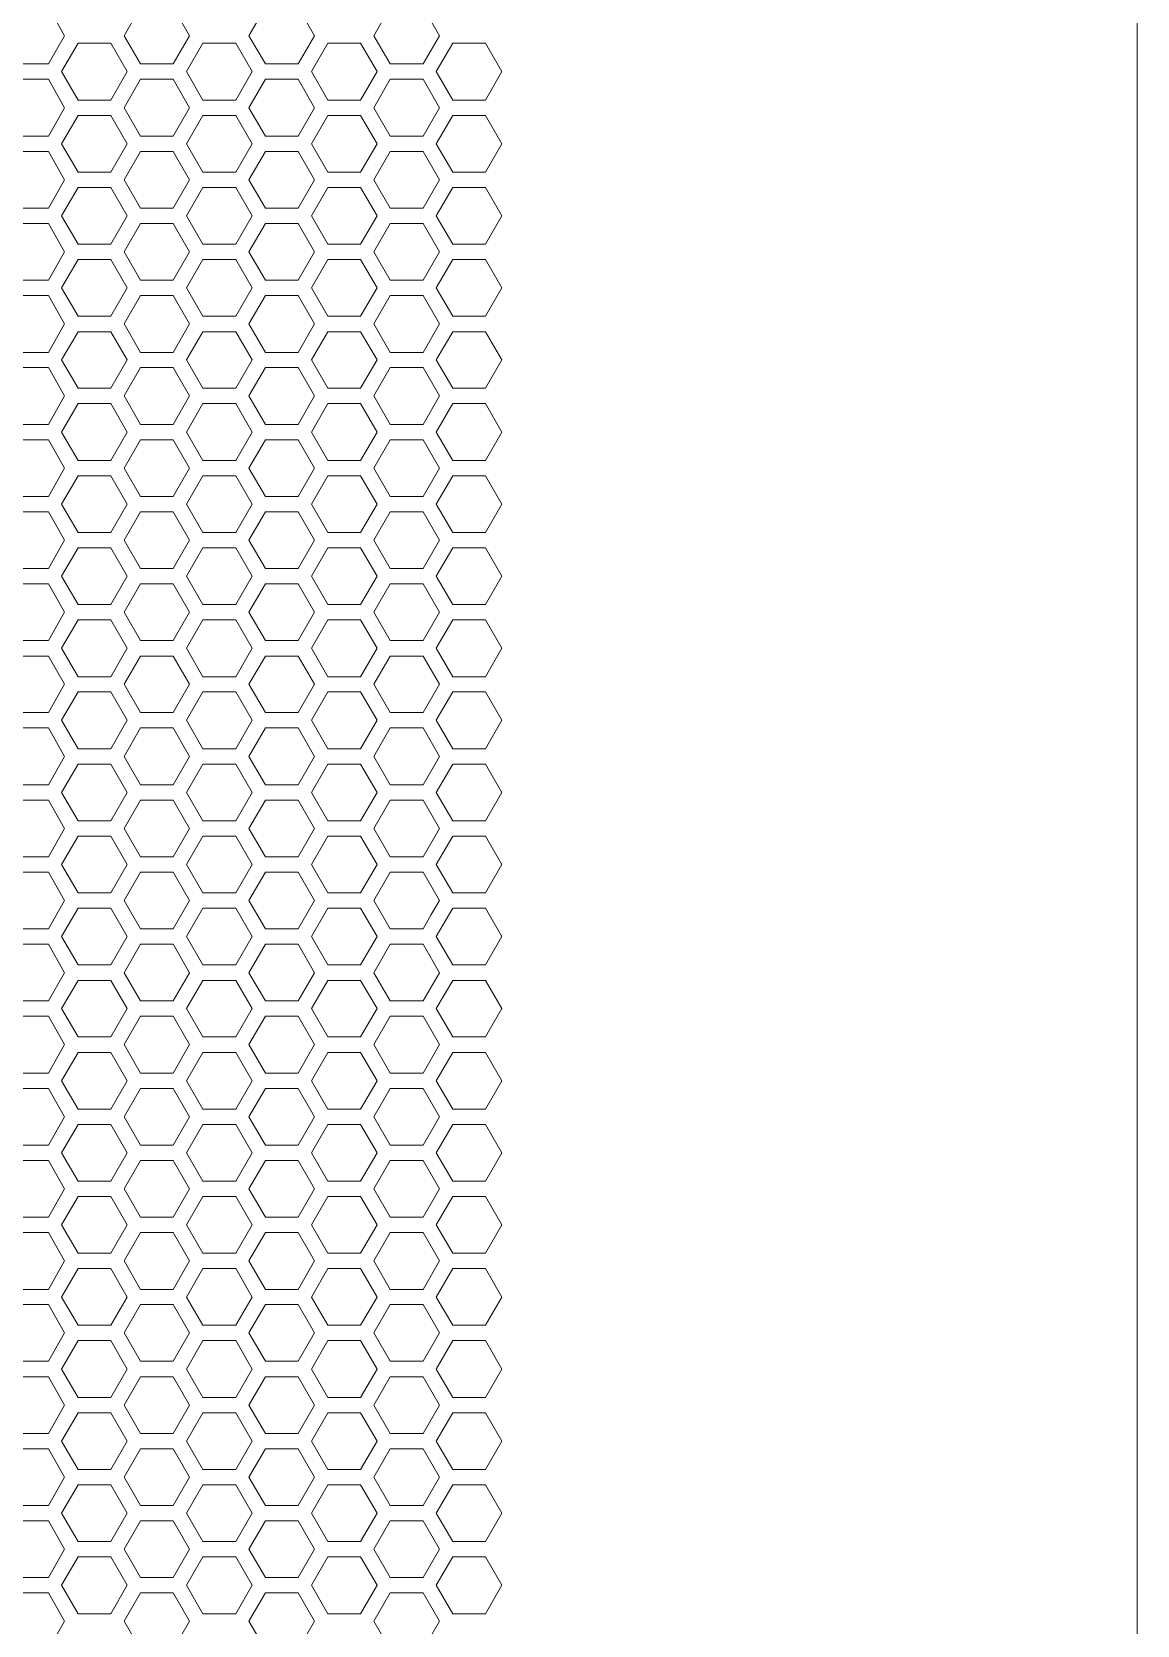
# Model space of a CAD drawing. Header units: millimetres. Extents: x 0 to 140, y -17 to 195.
# Drawn here: x 130.82 to 140, y 48.93 to 62.17 of the extents above; entities that cross this region are included whole.
import ezdxf

# ---------------------------------------------------------------- set-up
doc = ezdxf.new("R2010")
doc.units = ezdxf.units.MM
doc.layers.add('4203-42785_1_0', color=7, linetype='Continuous')
doc.layers.add('Visible (ANSI)', color=7, linetype='Continuous', lineweight=50)

# ---------------------------------------------------------------- blocks, each defined once
blk = doc.blocks.new('a')
at = {"layer": '4203-42785_1_0', "color": 0, "linetype": 'ByBlock', "lineweight": 9}
for p, q in [((1513.752, 392.776), (1513.646, 392.961)), ((1514.246, 392.961), (1514.139, 392.776)), ((1514.566, 392.776), (1514.459, 392.961)), ((1515.059, 392.961), (1514.952, 392.776)), ((1515.379, 392.776), (1515.272, 392.961)), ((1515.872, 392.961), (1515.765, 392.776)), ((1516.192, 392.776), (1516.086, 392.961)), ((1513.646, 392.592), (1513.752, 392.776)), ((1514.139, 392.776), (1514.246, 392.592)), ((1514.459, 392.592), (1514.566, 392.776)), ((1514.952, 392.776), (1515.059, 392.592)), ((1515.272, 392.592), (1515.379, 392.776)), ((1515.765, 392.776), (1515.872, 392.592)), ((1516.086, 392.592), (1516.192, 392.776)), ((1513.839, 392.727), (1513.732, 392.542)), ((1514.052, 392.727), (1513.839, 392.727)), ((1514.159, 392.542), (1514.052, 392.727)), ((1514.652, 392.727), (1514.546, 392.542)), ((1514.866, 392.727), (1514.652, 392.727)), ((1514.972, 392.542), (1514.866, 392.727)), ((1515.465, 392.727), (1515.359, 392.542)), ((1515.679, 392.727), (1515.465, 392.727)), ((1515.786, 392.542), (1515.679, 392.727)), ((1516.279, 392.727), (1516.172, 392.542)), ((1516.492, 392.727), (1516.279, 392.727)), ((1516.599, 392.542), (1516.492, 392.727)), ((1513.432, 392.592), (1513.646, 392.592)), ((1514.246, 392.592), (1514.459, 392.592)), ((1515.059, 392.592), (1515.272, 392.592)), ((1515.872, 392.592), (1516.086, 392.592)), ((1513.646, 392.492), (1513.432, 392.492)), ((1513.752, 392.307), (1513.646, 392.492)), ((1513.732, 392.542), (1513.839, 392.357)), ((1514.052, 392.357), (1514.159, 392.542)), ((1514.246, 392.492), (1514.139, 392.307)), ((1514.459, 392.492), (1514.246, 392.492)), ((1514.566, 392.307), (1514.459, 392.492)), ((1514.546, 392.542), (1514.652, 392.357)), ((1514.866, 392.357), (1514.972, 392.542)), ((1515.059, 392.492), (1514.952, 392.307)), ((1515.272, 392.492), (1515.059, 392.492)), ((1515.379, 392.307), (1515.272, 392.492)), ((1515.359, 392.542), (1515.465, 392.357)), ((1515.679, 392.357), (1515.786, 392.542)), ((1515.872, 392.492), (1515.765, 392.307)), ((1516.086, 392.492), (1515.872, 392.492)), ((1516.192, 392.307), (1516.086, 392.492)), ((1516.172, 392.542), (1516.279, 392.357)), ((1516.492, 392.357), (1516.599, 392.542)), ((1513.839, 392.357), (1514.052, 392.357)), ((1514.652, 392.357), (1514.866, 392.357)), ((1515.465, 392.357), (1515.679, 392.357)), ((1516.279, 392.357), (1516.492, 392.357)), ((1513.646, 392.122), (1513.752, 392.307)), ((1513.839, 392.257), (1513.732, 392.072)), ((1514.052, 392.257), (1513.839, 392.257)), ((1514.159, 392.072), (1514.052, 392.257)), ((1514.139, 392.307), (1514.246, 392.122)), ((1514.459, 392.122), (1514.566, 392.307)), ((1514.652, 392.257), (1514.546, 392.072)), ((1514.866, 392.257), (1514.652, 392.257)), ((1514.972, 392.072), (1514.866, 392.257)), ((1514.952, 392.307), (1515.059, 392.122)), ((1515.272, 392.122), (1515.379, 392.307)), ((1515.465, 392.257), (1515.359, 392.072)), ((1515.679, 392.257), (1515.465, 392.257)), ((1515.786, 392.072), (1515.679, 392.257)), ((1515.765, 392.307), (1515.872, 392.122)), ((1516.086, 392.122), (1516.192, 392.307)), ((1516.279, 392.257), (1516.172, 392.072)), ((1516.492, 392.257), (1516.279, 392.257)), ((1516.599, 392.072), (1516.492, 392.257)), ((1513.432, 392.122), (1513.646, 392.122)), ((1513.732, 392.072), (1513.839, 391.887)), ((1514.052, 391.887), (1514.159, 392.072)), ((1514.246, 392.122), (1514.459, 392.122)), ((1514.546, 392.072), (1514.652, 391.887)), ((1514.866, 391.887), (1514.972, 392.072)), ((1515.059, 392.122), (1515.272, 392.122)), ((1515.359, 392.072), (1515.465, 391.887)), ((1515.679, 391.887), (1515.786, 392.072)), ((1515.872, 392.122), (1516.086, 392.122)), ((1516.172, 392.072), (1516.279, 391.887)), ((1516.492, 391.887), (1516.599, 392.072)), ((1513.646, 392.022), (1513.432, 392.022)), ((1513.752, 391.837), (1513.646, 392.022)), ((1514.246, 392.022), (1514.139, 391.837)), ((1514.459, 392.022), (1514.246, 392.022)), ((1514.566, 391.837), (1514.459, 392.022)), ((1515.059, 392.022), (1514.952, 391.837)), ((1515.272, 392.022), (1515.059, 392.022)), ((1515.379, 391.837), (1515.272, 392.022)), ((1515.872, 392.022), (1515.765, 391.837)), ((1516.086, 392.022), (1515.872, 392.022)), ((1516.192, 391.837), (1516.086, 392.022)), ((1513.839, 391.887), (1514.052, 391.887)), ((1514.652, 391.887), (1514.866, 391.887)), ((1515.465, 391.887), (1515.679, 391.887)), ((1516.279, 391.887), (1516.492, 391.887)), ((1513.646, 391.653), (1513.752, 391.837)), ((1513.839, 391.787), (1513.732, 391.603)), ((1514.052, 391.787), (1513.839, 391.787)), ((1514.159, 391.603), (1514.052, 391.787)), ((1514.139, 391.837), (1514.246, 391.653)), ((1514.459, 391.653), (1514.566, 391.837)), ((1514.652, 391.787), (1514.546, 391.603)), ((1514.866, 391.787), (1514.652, 391.787)), ((1514.972, 391.603), (1514.866, 391.787)), ((1514.952, 391.837), (1515.059, 391.653)), ((1515.272, 391.653), (1515.379, 391.837)), ((1515.465, 391.787), (1515.359, 391.603)), ((1515.679, 391.787), (1515.465, 391.787)), ((1515.786, 391.603), (1515.679, 391.787)), ((1515.765, 391.837), (1515.872, 391.653)), ((1516.086, 391.653), (1516.192, 391.837)), ((1516.279, 391.787), (1516.172, 391.603)), ((1516.492, 391.787), (1516.279, 391.787)), ((1516.599, 391.603), (1516.492, 391.787)), ((1513.432, 391.653), (1513.646, 391.653)), ((1514.246, 391.653), (1514.459, 391.653)), ((1515.059, 391.653), (1515.272, 391.653)), ((1515.872, 391.653), (1516.086, 391.653)), ((1513.646, 391.553), (1513.432, 391.553)), ((1513.752, 391.368), (1513.646, 391.553)), ((1513.732, 391.603), (1513.839, 391.418)), ((1514.052, 391.418), (1514.159, 391.603)), ((1514.246, 391.553), (1514.139, 391.368)), ((1514.459, 391.553), (1514.246, 391.553)), ((1514.566, 391.368), (1514.459, 391.553)), ((1514.546, 391.603), (1514.652, 391.418)), ((1514.866, 391.418), (1514.972, 391.603)), ((1515.059, 391.553), (1514.952, 391.368)), ((1515.272, 391.553), (1515.059, 391.553)), ((1515.379, 391.368), (1515.272, 391.553)), ((1515.359, 391.603), (1515.465, 391.418)), ((1515.679, 391.418), (1515.786, 391.603)), ((1515.872, 391.553), (1515.765, 391.368)), ((1516.086, 391.553), (1515.872, 391.553)), ((1516.192, 391.368), (1516.086, 391.553)), ((1516.172, 391.603), (1516.279, 391.418)), ((1516.492, 391.418), (1516.599, 391.603)), ((1513.646, 391.183), (1513.752, 391.368)), ((1513.839, 391.418), (1514.052, 391.418)), ((1514.139, 391.368), (1514.246, 391.183)), ((1514.459, 391.183), (1514.566, 391.368)), ((1514.652, 391.418), (1514.866, 391.418)), ((1514.952, 391.368), (1515.059, 391.183)), ((1515.272, 391.183), (1515.379, 391.368)), ((1515.465, 391.418), (1515.679, 391.418)), ((1515.765, 391.368), (1515.872, 391.183)), ((1516.086, 391.183), (1516.192, 391.368)), ((1516.279, 391.418), (1516.492, 391.418)), ((1513.839, 391.318), (1513.732, 391.133)), ((1514.052, 391.318), (1513.839, 391.318)), ((1514.159, 391.133), (1514.052, 391.318)), ((1514.652, 391.318), (1514.546, 391.133)), ((1514.866, 391.318), (1514.652, 391.318)), ((1514.972, 391.133), (1514.866, 391.318)), ((1515.465, 391.318), (1515.359, 391.133)), ((1515.679, 391.318), (1515.465, 391.318)), ((1515.786, 391.133), (1515.679, 391.318)), ((1516.279, 391.318), (1516.172, 391.133)), ((1516.492, 391.318), (1516.279, 391.318)), ((1516.599, 391.133), (1516.492, 391.318)), ((1513.432, 391.183), (1513.646, 391.183)), ((1513.732, 391.133), (1513.839, 390.948)), ((1514.052, 390.948), (1514.159, 391.133)), ((1514.246, 391.183), (1514.459, 391.183)), ((1514.546, 391.133), (1514.652, 390.948)), ((1514.866, 390.948), (1514.972, 391.133)), ((1515.059, 391.183), (1515.272, 391.183)), ((1515.359, 391.133), (1515.465, 390.948)), ((1515.679, 390.948), (1515.786, 391.133)), ((1515.872, 391.183), (1516.086, 391.183)), ((1516.172, 391.133), (1516.279, 390.948)), ((1516.492, 390.948), (1516.599, 391.133)), ((1513.646, 391.083), (1513.432, 391.083)), ((1513.752, 390.898), (1513.646, 391.083)), ((1514.246, 391.083), (1514.139, 390.898)), ((1514.459, 391.083), (1514.246, 391.083)), ((1514.566, 390.898), (1514.459, 391.083)), ((1515.059, 391.083), (1514.952, 390.898)), ((1515.272, 391.083), (1515.059, 391.083)), ((1515.379, 390.898), (1515.272, 391.083)), ((1515.872, 391.083), (1515.765, 390.898)), ((1516.086, 391.083), (1515.872, 391.083)), ((1516.192, 390.898), (1516.086, 391.083)), ((1513.839, 390.948), (1514.052, 390.948)), ((1514.652, 390.948), (1514.866, 390.948)), ((1515.465, 390.948), (1515.679, 390.948)), ((1516.279, 390.948), (1516.492, 390.948)), ((1513.646, 390.713), (1513.752, 390.898)), ((1513.839, 390.848), (1513.732, 390.664)), ((1514.052, 390.848), (1513.839, 390.848)), ((1514.159, 390.664), (1514.052, 390.848)), ((1514.139, 390.898), (1514.246, 390.713)), ((1514.459, 390.713), (1514.566, 390.898)), ((1514.652, 390.848), (1514.546, 390.664)), ((1514.866, 390.848), (1514.652, 390.848)), ((1514.972, 390.664), (1514.866, 390.848)), ((1514.952, 390.898), (1515.059, 390.713)), ((1515.272, 390.713), (1515.379, 390.898)), ((1515.465, 390.848), (1515.359, 390.664)), ((1515.679, 390.848), (1515.465, 390.848)), ((1515.786, 390.664), (1515.679, 390.848)), ((1515.765, 390.898), (1515.872, 390.713)), ((1516.086, 390.713), (1516.192, 390.898)), ((1516.279, 390.848), (1516.172, 390.664)), ((1516.492, 390.848), (1516.279, 390.848)), ((1516.599, 390.664), (1516.492, 390.848)), ((1513.432, 390.713), (1513.646, 390.713)), ((1514.246, 390.713), (1514.459, 390.713)), ((1515.059, 390.713), (1515.272, 390.713)), ((1515.872, 390.713), (1516.086, 390.713)), ((1513.646, 390.614), (1513.432, 390.614)), ((1513.752, 390.429), (1513.646, 390.614)), ((1513.732, 390.664), (1513.839, 390.479)), ((1514.052, 390.479), (1514.159, 390.664)), ((1514.246, 390.614), (1514.139, 390.429)), ((1514.459, 390.614), (1514.246, 390.614)), ((1514.566, 390.429), (1514.459, 390.614)), ((1514.546, 390.664), (1514.652, 390.479)), ((1514.866, 390.479), (1514.972, 390.664)), ((1515.059, 390.614), (1514.952, 390.429)), ((1515.272, 390.614), (1515.059, 390.614)), ((1515.379, 390.429), (1515.272, 390.614)), ((1515.359, 390.664), (1515.465, 390.479)), ((1515.679, 390.479), (1515.786, 390.664)), ((1515.872, 390.614), (1515.765, 390.429)), ((1516.086, 390.614), (1515.872, 390.614)), ((1516.192, 390.429), (1516.086, 390.614)), ((1516.172, 390.664), (1516.279, 390.479)), ((1516.492, 390.479), (1516.599, 390.664)), ((1513.646, 390.244), (1513.752, 390.429)), ((1513.839, 390.479), (1514.052, 390.479)), ((1514.139, 390.429), (1514.246, 390.244)), ((1514.459, 390.244), (1514.566, 390.429)), ((1514.652, 390.479), (1514.866, 390.479)), ((1514.952, 390.429), (1515.059, 390.244)), ((1515.272, 390.244), (1515.379, 390.429)), ((1515.465, 390.479), (1515.679, 390.479)), ((1515.765, 390.429), (1515.872, 390.244)), ((1516.086, 390.244), (1516.192, 390.429)), ((1516.279, 390.479), (1516.492, 390.479)), ((1513.839, 390.379), (1513.732, 390.194)), ((1514.052, 390.379), (1513.839, 390.379)), ((1514.159, 390.194), (1514.052, 390.379)), ((1514.652, 390.379), (1514.546, 390.194)), ((1514.866, 390.379), (1514.652, 390.379)), ((1514.972, 390.194), (1514.866, 390.379)), ((1515.465, 390.379), (1515.359, 390.194)), ((1515.679, 390.379), (1515.465, 390.379)), ((1515.786, 390.194), (1515.679, 390.379)), ((1516.279, 390.379), (1516.172, 390.194)), ((1516.492, 390.379), (1516.279, 390.379)), ((1516.599, 390.194), (1516.492, 390.379)), ((1513.432, 390.244), (1513.646, 390.244)), ((1513.732, 390.194), (1513.839, 390.009)), ((1514.052, 390.009), (1514.159, 390.194)), ((1514.246, 390.244), (1514.459, 390.244)), ((1514.546, 390.194), (1514.652, 390.009)), ((1514.866, 390.009), (1514.972, 390.194)), ((1515.059, 390.244), (1515.272, 390.244)), ((1515.359, 390.194), (1515.465, 390.009)), ((1515.679, 390.009), (1515.786, 390.194)), ((1515.872, 390.244), (1516.086, 390.244)), ((1516.172, 390.194), (1516.279, 390.009)), ((1516.492, 390.009), (1516.599, 390.194)), ((1513.646, 390.144), (1513.432, 390.144)), ((1513.752, 389.959), (1513.646, 390.144)), ((1514.246, 390.144), (1514.139, 389.959)), ((1514.459, 390.144), (1514.246, 390.144)), ((1514.566, 389.959), (1514.459, 390.144)), ((1515.059, 390.144), (1514.952, 389.959)), ((1515.272, 390.144), (1515.059, 390.144)), ((1515.379, 389.959), (1515.272, 390.144)), ((1515.872, 390.144), (1515.765, 389.959)), ((1516.086, 390.144), (1515.872, 390.144)), ((1516.192, 389.959), (1516.086, 390.144)), ((1513.839, 390.009), (1514.052, 390.009)), ((1514.652, 390.009), (1514.866, 390.009)), ((1515.465, 390.009), (1515.679, 390.009)), ((1516.279, 390.009), (1516.492, 390.009)), ((1513.646, 389.774), (1513.752, 389.959)), ((1513.839, 389.909), (1513.732, 389.724)), ((1514.052, 389.909), (1513.839, 389.909)), ((1514.159, 389.724), (1514.052, 389.909)), ((1514.139, 389.959), (1514.246, 389.774)), ((1514.459, 389.774), (1514.566, 389.959)), ((1514.652, 389.909), (1514.546, 389.724)), ((1514.866, 389.909), (1514.652, 389.909)), ((1514.972, 389.724), (1514.866, 389.909)), ((1514.952, 389.959), (1515.059, 389.774)), ((1515.272, 389.774), (1515.379, 389.959)), ((1515.465, 389.909), (1515.359, 389.724)), ((1515.679, 389.909), (1515.465, 389.909)), ((1515.786, 389.724), (1515.679, 389.909)), ((1515.765, 389.959), (1515.872, 389.774)), ((1516.086, 389.774), (1516.192, 389.959)), ((1516.279, 389.909), (1516.172, 389.724)), ((1516.492, 389.909), (1516.279, 389.909)), ((1516.599, 389.724), (1516.492, 389.909)), ((1513.432, 389.774), (1513.646, 389.774)), ((1514.246, 389.774), (1514.459, 389.774)), ((1515.059, 389.774), (1515.272, 389.774)), ((1515.872, 389.774), (1516.086, 389.774)), ((1513.646, 389.675), (1513.432, 389.675)), ((1513.752, 389.49), (1513.646, 389.675)), ((1513.732, 389.724), (1513.839, 389.54)), ((1514.052, 389.54), (1514.159, 389.724)), ((1514.246, 389.675), (1514.139, 389.49)), ((1514.459, 389.675), (1514.246, 389.675)), ((1514.566, 389.49), (1514.459, 389.675)), ((1514.546, 389.724), (1514.652, 389.54)), ((1514.866, 389.54), (1514.972, 389.724)), ((1515.059, 389.675), (1514.952, 389.49)), ((1515.272, 389.675), (1515.059, 389.675)), ((1515.379, 389.49), (1515.272, 389.675)), ((1515.359, 389.724), (1515.465, 389.54)), ((1515.679, 389.54), (1515.786, 389.724)), ((1515.872, 389.675), (1515.765, 389.49)), ((1516.086, 389.675), (1515.872, 389.675)), ((1516.192, 389.49), (1516.086, 389.675)), ((1516.172, 389.724), (1516.279, 389.54)), ((1516.492, 389.54), (1516.599, 389.724)), ((1513.646, 389.305), (1513.752, 389.49)), ((1513.839, 389.54), (1514.052, 389.54)), ((1514.139, 389.49), (1514.246, 389.305)), ((1514.459, 389.305), (1514.566, 389.49)), ((1514.652, 389.54), (1514.866, 389.54)), ((1514.952, 389.49), (1515.059, 389.305)), ((1515.272, 389.305), (1515.379, 389.49)), ((1515.465, 389.54), (1515.679, 389.54)), ((1515.765, 389.49), (1515.872, 389.305)), ((1516.086, 389.305), (1516.192, 389.49)), ((1516.279, 389.54), (1516.492, 389.54)), ((1513.839, 389.44), (1513.732, 389.255)), ((1514.052, 389.44), (1513.839, 389.44)), ((1514.159, 389.255), (1514.052, 389.44)), ((1514.652, 389.44), (1514.546, 389.255)), ((1514.866, 389.44), (1514.652, 389.44)), ((1514.972, 389.255), (1514.866, 389.44)), ((1515.465, 389.44), (1515.359, 389.255)), ((1515.679, 389.44), (1515.465, 389.44)), ((1515.786, 389.255), (1515.679, 389.44)), ((1516.279, 389.44), (1516.172, 389.255)), ((1516.492, 389.44), (1516.279, 389.44)), ((1516.599, 389.255), (1516.492, 389.44)), ((1513.432, 389.305), (1513.646, 389.305)), ((1513.732, 389.255), (1513.839, 389.07)), ((1514.052, 389.07), (1514.159, 389.255)), ((1514.246, 389.305), (1514.459, 389.305)), ((1514.546, 389.255), (1514.652, 389.07)), ((1514.866, 389.07), (1514.972, 389.255)), ((1515.059, 389.305), (1515.272, 389.305)), ((1515.359, 389.255), (1515.465, 389.07)), ((1515.679, 389.07), (1515.786, 389.255)), ((1515.872, 389.305), (1516.086, 389.305)), ((1516.172, 389.255), (1516.279, 389.07)), ((1516.492, 389.07), (1516.599, 389.255)), ((1513.646, 389.205), (1513.432, 389.205)), ((1513.752, 389.02), (1513.646, 389.205)), ((1514.246, 389.205), (1514.139, 389.02)), ((1514.459, 389.205), (1514.246, 389.205)), ((1514.566, 389.02), (1514.459, 389.205)), ((1515.059, 389.205), (1514.952, 389.02)), ((1515.272, 389.205), (1515.059, 389.205)), ((1515.379, 389.02), (1515.272, 389.205)), ((1515.872, 389.205), (1515.765, 389.02)), ((1516.086, 389.205), (1515.872, 389.205)), ((1516.192, 389.02), (1516.086, 389.205)), ((1513.839, 389.07), (1514.052, 389.07)), ((1514.652, 389.07), (1514.866, 389.07)), ((1515.465, 389.07), (1515.679, 389.07)), ((1516.279, 389.07), (1516.492, 389.07)), ((1513.646, 388.835), (1513.752, 389.02)), ((1513.839, 388.97), (1513.732, 388.785)), ((1514.052, 388.97), (1513.839, 388.97)), ((1514.159, 388.785), (1514.052, 388.97)), ((1514.139, 389.02), (1514.246, 388.835)), ((1514.459, 388.835), (1514.566, 389.02)), ((1514.652, 388.97), (1514.546, 388.785)), ((1514.866, 388.97), (1514.652, 388.97)), ((1514.972, 388.785), (1514.866, 388.97)), ((1514.952, 389.02), (1515.059, 388.835)), ((1515.272, 388.835), (1515.379, 389.02)), ((1515.465, 388.97), (1515.359, 388.785)), ((1515.679, 388.97), (1515.465, 388.97)), ((1515.786, 388.785), (1515.679, 388.97)), ((1515.765, 389.02), (1515.872, 388.835)), ((1516.086, 388.835), (1516.192, 389.02)), ((1516.279, 388.97), (1516.172, 388.785)), ((1516.492, 388.97), (1516.279, 388.97)), ((1516.599, 388.785), (1516.492, 388.97)), ((1513.432, 388.835), (1513.646, 388.835)), ((1514.246, 388.835), (1514.459, 388.835)), ((1515.059, 388.835), (1515.272, 388.835)), ((1515.872, 388.835), (1516.086, 388.835)), ((1513.646, 388.735), (1513.432, 388.735)), ((1513.752, 388.551), (1513.646, 388.735)), ((1513.732, 388.785), (1513.839, 388.6)), ((1514.052, 388.6), (1514.159, 388.785)), ((1514.246, 388.735), (1514.139, 388.551)), ((1514.459, 388.735), (1514.246, 388.735)), ((1514.566, 388.551), (1514.459, 388.735)), ((1514.546, 388.785), (1514.652, 388.6)), ((1514.866, 388.6), (1514.972, 388.785)), ((1515.059, 388.735), (1514.952, 388.551)), ((1515.272, 388.735), (1515.059, 388.735)), ((1515.379, 388.551), (1515.272, 388.735)), ((1515.359, 388.785), (1515.465, 388.6)), ((1515.679, 388.6), (1515.786, 388.785)), ((1515.872, 388.735), (1515.765, 388.551)), ((1516.086, 388.735), (1515.872, 388.735)), ((1516.192, 388.551), (1516.086, 388.735)), ((1516.172, 388.785), (1516.279, 388.6)), ((1516.492, 388.6), (1516.599, 388.785)), ((1513.646, 388.366), (1513.752, 388.551)), ((1513.839, 388.6), (1514.052, 388.6)), ((1514.139, 388.551), (1514.246, 388.366)), ((1514.459, 388.366), (1514.566, 388.551)), ((1514.652, 388.6), (1514.866, 388.6)), ((1514.952, 388.551), (1515.059, 388.366)), ((1515.272, 388.366), (1515.379, 388.551)), ((1515.465, 388.6), (1515.679, 388.6)), ((1515.765, 388.551), (1515.872, 388.366)), ((1516.086, 388.366), (1516.192, 388.551)), ((1516.279, 388.6), (1516.492, 388.6)), ((1513.839, 388.501), (1513.732, 388.316)), ((1514.052, 388.501), (1513.839, 388.501)), ((1514.159, 388.316), (1514.052, 388.501)), ((1514.652, 388.501), (1514.546, 388.316)), ((1514.866, 388.501), (1514.652, 388.501)), ((1514.972, 388.316), (1514.866, 388.501)), ((1515.465, 388.501), (1515.359, 388.316)), ((1515.679, 388.501), (1515.465, 388.501)), ((1515.786, 388.316), (1515.679, 388.501)), ((1516.279, 388.501), (1516.172, 388.316)), ((1516.492, 388.501), (1516.279, 388.501)), ((1516.599, 388.316), (1516.492, 388.501)), ((1513.432, 388.366), (1513.646, 388.366)), ((1513.732, 388.316), (1513.839, 388.131)), ((1514.052, 388.131), (1514.159, 388.316)), ((1514.246, 388.366), (1514.459, 388.366)), ((1514.546, 388.316), (1514.652, 388.131)), ((1514.866, 388.131), (1514.972, 388.316)), ((1515.059, 388.366), (1515.272, 388.366)), ((1515.359, 388.316), (1515.465, 388.131)), ((1515.679, 388.131), (1515.786, 388.316)), ((1515.872, 388.366), (1516.086, 388.366)), ((1516.172, 388.316), (1516.279, 388.131)), ((1516.492, 388.131), (1516.599, 388.316)), ((1513.646, 388.266), (1513.432, 388.266)), ((1513.752, 388.081), (1513.646, 388.266)), ((1514.246, 388.266), (1514.139, 388.081)), ((1514.459, 388.266), (1514.246, 388.266)), ((1514.566, 388.081), (1514.459, 388.266)), ((1515.059, 388.266), (1514.952, 388.081)), ((1515.272, 388.266), (1515.059, 388.266)), ((1515.379, 388.081), (1515.272, 388.266)), ((1515.872, 388.266), (1515.765, 388.081)), ((1516.086, 388.266), (1515.872, 388.266)), ((1516.192, 388.081), (1516.086, 388.266)), ((1513.839, 388.131), (1514.052, 388.131)), ((1514.652, 388.131), (1514.866, 388.131)), ((1515.465, 388.131), (1515.679, 388.131)), ((1516.279, 388.131), (1516.492, 388.131)), ((1513.646, 387.896), (1513.752, 388.081)), ((1513.839, 388.031), (1513.732, 387.846)), ((1514.052, 388.031), (1513.839, 388.031)), ((1514.159, 387.846), (1514.052, 388.031)), ((1514.139, 388.081), (1514.246, 387.896)), ((1514.459, 387.896), (1514.566, 388.081)), ((1514.652, 388.031), (1514.546, 387.846)), ((1514.866, 388.031), (1514.652, 388.031)), ((1514.972, 387.846), (1514.866, 388.031)), ((1514.952, 388.081), (1515.059, 387.896)), ((1515.272, 387.896), (1515.379, 388.081)), ((1515.465, 388.031), (1515.359, 387.846)), ((1515.679, 388.031), (1515.465, 388.031)), ((1515.786, 387.846), (1515.679, 388.031)), ((1515.765, 388.081), (1515.872, 387.896)), ((1516.086, 387.896), (1516.192, 388.081)), ((1516.279, 388.031), (1516.172, 387.846)), ((1516.492, 388.031), (1516.279, 388.031)), ((1516.599, 387.846), (1516.492, 388.031)), ((1513.432, 387.896), (1513.646, 387.896)), ((1514.246, 387.896), (1514.459, 387.896)), ((1515.059, 387.896), (1515.272, 387.896)), ((1515.872, 387.896), (1516.086, 387.896)), ((1513.646, 387.796), (1513.432, 387.796)), ((1513.752, 387.611), (1513.646, 387.796)), ((1513.732, 387.846), (1513.839, 387.661)), ((1514.052, 387.661), (1514.159, 387.846)), ((1514.246, 387.796), (1514.139, 387.611)), ((1514.459, 387.796), (1514.246, 387.796)), ((1514.566, 387.611), (1514.459, 387.796)), ((1514.546, 387.846), (1514.652, 387.661)), ((1514.866, 387.661), (1514.972, 387.846)), ((1515.059, 387.796), (1514.952, 387.611)), ((1515.272, 387.796), (1515.059, 387.796)), ((1515.379, 387.611), (1515.272, 387.796)), ((1515.359, 387.846), (1515.465, 387.661)), ((1515.679, 387.661), (1515.786, 387.846)), ((1515.872, 387.796), (1515.765, 387.611)), ((1516.086, 387.796), (1515.872, 387.796)), ((1516.192, 387.611), (1516.086, 387.796)), ((1516.172, 387.846), (1516.279, 387.661)), ((1516.492, 387.661), (1516.599, 387.846)), ((1513.646, 387.427), (1513.752, 387.611)), ((1513.839, 387.661), (1514.052, 387.661)), ((1514.139, 387.611), (1514.246, 387.427)), ((1514.459, 387.427), (1514.566, 387.611)), ((1514.652, 387.661), (1514.866, 387.661)), ((1514.952, 387.611), (1515.059, 387.427)), ((1515.272, 387.427), (1515.379, 387.611)), ((1515.465, 387.661), (1515.679, 387.661)), ((1515.765, 387.611), (1515.872, 387.427)), ((1516.086, 387.427), (1516.192, 387.611)), ((1516.279, 387.661), (1516.492, 387.661)), ((1513.839, 387.562), (1513.732, 387.377)), ((1514.052, 387.562), (1513.839, 387.562)), ((1514.159, 387.377), (1514.052, 387.562)), ((1514.652, 387.562), (1514.546, 387.377)), ((1514.866, 387.562), (1514.652, 387.562)), ((1514.972, 387.377), (1514.866, 387.562)), ((1515.465, 387.562), (1515.359, 387.377)), ((1515.679, 387.562), (1515.465, 387.562)), ((1515.786, 387.377), (1515.679, 387.562)), ((1516.279, 387.562), (1516.172, 387.377)), ((1516.492, 387.562), (1516.279, 387.562)), ((1516.599, 387.377), (1516.492, 387.562)), ((1513.432, 387.427), (1513.646, 387.427)), ((1513.732, 387.377), (1513.839, 387.192)), ((1514.052, 387.192), (1514.159, 387.377)), ((1514.246, 387.427), (1514.459, 387.427)), ((1514.546, 387.377), (1514.652, 387.192)), ((1514.866, 387.192), (1514.972, 387.377)), ((1515.059, 387.427), (1515.272, 387.427)), ((1515.359, 387.377), (1515.465, 387.192)), ((1515.679, 387.192), (1515.786, 387.377)), ((1515.872, 387.427), (1516.086, 387.427)), ((1516.172, 387.377), (1516.279, 387.192)), ((1516.492, 387.192), (1516.599, 387.377)), ((1513.646, 387.327), (1513.432, 387.327)), ((1513.752, 387.142), (1513.646, 387.327)), ((1514.246, 387.327), (1514.139, 387.142)), ((1514.459, 387.327), (1514.246, 387.327)), ((1514.566, 387.142), (1514.459, 387.327)), ((1515.059, 387.327), (1514.952, 387.142)), ((1515.272, 387.327), (1515.059, 387.327)), ((1515.379, 387.142), (1515.272, 387.327)), ((1515.872, 387.327), (1515.765, 387.142)), ((1516.086, 387.327), (1515.872, 387.327)), ((1516.192, 387.142), (1516.086, 387.327)), ((1513.839, 387.192), (1514.052, 387.192)), ((1514.652, 387.192), (1514.866, 387.192)), ((1515.465, 387.192), (1515.679, 387.192)), ((1516.279, 387.192), (1516.492, 387.192)), ((1513.646, 386.957), (1513.752, 387.142)), ((1513.839, 387.092), (1513.732, 386.907)), ((1514.052, 387.092), (1513.839, 387.092)), ((1514.159, 386.907), (1514.052, 387.092)), ((1514.139, 387.142), (1514.246, 386.957)), ((1514.459, 386.957), (1514.566, 387.142)), ((1514.652, 387.092), (1514.546, 386.907)), ((1514.866, 387.092), (1514.652, 387.092)), ((1514.972, 386.907), (1514.866, 387.092)), ((1514.952, 387.142), (1515.059, 386.957)), ((1515.272, 386.957), (1515.379, 387.142)), ((1515.465, 387.092), (1515.359, 386.907)), ((1515.679, 387.092), (1515.465, 387.092)), ((1515.786, 386.907), (1515.679, 387.092)), ((1515.765, 387.142), (1515.872, 386.957)), ((1516.139, 387.05), (1516.192, 387.142)), ((1516.279, 387.092), (1516.172, 386.907)), ((1516.492, 387.092), (1516.279, 387.092)), ((1516.599, 386.907), (1516.492, 387.092)), ((1516.086, 386.957), (1516.139, 387.05)), ((1513.432, 386.957), (1513.646, 386.957)), ((1513.646, 386.857), (1513.432, 386.857)), ((1513.752, 386.672), (1513.646, 386.857)), ((1513.732, 386.907), (1513.839, 386.722)), ((1514.052, 386.722), (1514.159, 386.907)), ((1514.246, 386.857), (1514.139, 386.672)), ((1514.246, 386.957), (1514.459, 386.957)), ((1514.459, 386.857), (1514.246, 386.857)), ((1514.566, 386.672), (1514.459, 386.857)), ((1514.546, 386.907), (1514.652, 386.722)), ((1514.866, 386.722), (1514.972, 386.907)), ((1515.059, 386.857), (1514.952, 386.672)), ((1515.059, 386.957), (1515.272, 386.957)), ((1515.272, 386.857), (1515.059, 386.857)), ((1515.379, 386.672), (1515.272, 386.857)), ((1515.359, 386.907), (1515.465, 386.722)), ((1515.679, 386.722), (1515.786, 386.907)), ((1515.872, 386.857), (1515.765, 386.672)), ((1515.872, 386.957), (1516.086, 386.957)), ((1516.086, 386.857), (1515.872, 386.857)), ((1516.192, 386.672), (1516.086, 386.857)), ((1516.172, 386.907), (1516.279, 386.722)), ((1516.492, 386.722), (1516.599, 386.907)), ((1513.646, 386.488), (1513.752, 386.672)), ((1513.839, 386.722), (1514.052, 386.722)), ((1514.139, 386.672), (1514.246, 386.488)), ((1514.459, 386.488), (1514.566, 386.672)), ((1514.652, 386.722), (1514.866, 386.722)), ((1514.952, 386.672), (1515.059, 386.488)), ((1515.272, 386.488), (1515.379, 386.672)), ((1515.465, 386.722), (1515.679, 386.722)), ((1515.765, 386.672), (1515.872, 386.488)), ((1516.086, 386.488), (1516.192, 386.672)), ((1516.279, 386.722), (1516.492, 386.722)), ((1513.839, 386.622), (1513.732, 386.438)), ((1514.052, 386.622), (1513.839, 386.622)), ((1514.159, 386.438), (1514.052, 386.622)), ((1514.652, 386.622), (1514.546, 386.438)), ((1514.866, 386.622), (1514.652, 386.622)), ((1514.972, 386.438), (1514.866, 386.622)), ((1515.465, 386.622), (1515.359, 386.438)), ((1515.679, 386.622), (1515.465, 386.622)), ((1515.786, 386.438), (1515.679, 386.622)), ((1516.279, 386.622), (1516.172, 386.438)), ((1516.492, 386.622), (1516.279, 386.622)), ((1516.599, 386.438), (1516.492, 386.622)), ((1513.432, 386.488), (1513.646, 386.488)), ((1514.246, 386.488), (1514.459, 386.488)), ((1515.059, 386.488), (1515.272, 386.488)), ((1515.872, 386.488), (1516.086, 386.488)), ((1513.646, 386.388), (1513.432, 386.388)), ((1513.752, 386.203), (1513.646, 386.388)), ((1513.732, 386.438), (1513.839, 386.253)), ((1514.052, 386.253), (1514.159, 386.438)), ((1514.246, 386.388), (1514.139, 386.203)), ((1514.459, 386.388), (1514.246, 386.388)), ((1514.566, 386.203), (1514.459, 386.388)), ((1514.546, 386.438), (1514.652, 386.253)), ((1514.866, 386.253), (1514.972, 386.438)), ((1515.059, 386.388), (1514.952, 386.203)), ((1515.272, 386.388), (1515.059, 386.388)), ((1515.379, 386.203), (1515.272, 386.388)), ((1515.359, 386.438), (1515.465, 386.253)), ((1515.679, 386.253), (1515.786, 386.438)), ((1515.872, 386.388), (1515.765, 386.203)), ((1516.086, 386.388), (1515.872, 386.388)), ((1516.192, 386.203), (1516.086, 386.388)), ((1516.172, 386.438), (1516.279, 386.253)), ((1516.492, 386.253), (1516.599, 386.438)), ((1513.839, 386.253), (1514.052, 386.253)), ((1514.652, 386.253), (1514.866, 386.253)), ((1515.465, 386.253), (1515.679, 386.253)), ((1516.279, 386.253), (1516.492, 386.253)), ((1513.646, 386.018), (1513.752, 386.203)), ((1513.839, 386.153), (1513.732, 385.968)), ((1514.052, 386.153), (1513.839, 386.153)), ((1514.159, 385.968), (1514.052, 386.153)), ((1514.139, 386.203), (1514.246, 386.018)), ((1514.459, 386.018), (1514.566, 386.203)), ((1514.652, 386.153), (1514.546, 385.968)), ((1514.866, 386.153), (1514.652, 386.153)), ((1514.972, 385.968), (1514.866, 386.153)), ((1514.952, 386.203), (1515.059, 386.018)), ((1515.272, 386.018), (1515.379, 386.203)), ((1515.465, 386.153), (1515.359, 385.968)), ((1515.679, 386.153), (1515.465, 386.153)), ((1515.786, 385.968), (1515.679, 386.153)), ((1515.765, 386.203), (1515.872, 386.018)), ((1516.086, 386.018), (1516.192, 386.203)), ((1516.279, 386.153), (1516.172, 385.968)), ((1516.492, 386.153), (1516.279, 386.153)), ((1516.599, 385.968), (1516.492, 386.153)), ((1513.432, 386.018), (1513.646, 386.018)), ((1513.732, 385.968), (1513.839, 385.783)), ((1514.052, 385.783), (1514.159, 385.968)), ((1514.246, 386.018), (1514.459, 386.018)), ((1514.546, 385.968), (1514.652, 385.783)), ((1514.866, 385.783), (1514.972, 385.968)), ((1515.059, 386.018), (1515.272, 386.018)), ((1515.359, 385.968), (1515.465, 385.783)), ((1515.679, 385.783), (1515.786, 385.968)), ((1515.872, 386.018), (1516.086, 386.018)), ((1516.172, 385.968), (1516.279, 385.783)), ((1516.492, 385.783), (1516.599, 385.968)), ((1513.646, 385.918), (1513.432, 385.918)), ((1513.752, 385.733), (1513.646, 385.918)), ((1514.246, 385.918), (1514.139, 385.733)), ((1514.459, 385.918), (1514.246, 385.918)), ((1514.566, 385.733), (1514.459, 385.918)), ((1515.059, 385.918), (1514.952, 385.733)), ((1515.272, 385.918), (1515.059, 385.918)), ((1515.379, 385.733), (1515.272, 385.918)), ((1515.872, 385.918), (1515.765, 385.733)), ((1516.086, 385.918), (1515.872, 385.918)), ((1516.192, 385.733), (1516.086, 385.918)), ((1513.646, 385.548), (1513.752, 385.733)), ((1513.839, 385.783), (1514.052, 385.783)), ((1514.139, 385.733), (1514.246, 385.548)), ((1514.459, 385.548), (1514.566, 385.733)), ((1514.652, 385.783), (1514.866, 385.783)), ((1514.952, 385.733), (1515.059, 385.548)), ((1515.272, 385.548), (1515.379, 385.733)), ((1515.465, 385.783), (1515.679, 385.783)), ((1515.765, 385.733), (1515.872, 385.548)), ((1516.086, 385.548), (1516.192, 385.733)), ((1516.279, 385.783), (1516.492, 385.783)), ((1513.839, 385.683), (1513.732, 385.499)), ((1514.052, 385.683), (1513.839, 385.683)), ((1514.159, 385.499), (1514.052, 385.683)), ((1514.652, 385.683), (1514.546, 385.499)), ((1514.866, 385.683), (1514.652, 385.683)), ((1514.972, 385.499), (1514.866, 385.683)), ((1515.465, 385.683), (1515.359, 385.499)), ((1515.679, 385.683), (1515.465, 385.683)), ((1515.786, 385.499), (1515.679, 385.683)), ((1516.279, 385.683), (1516.172, 385.499)), ((1516.492, 385.683), (1516.279, 385.683)), ((1516.599, 385.499), (1516.492, 385.683)), ((1513.432, 385.548), (1513.646, 385.548)), ((1514.246, 385.548), (1514.459, 385.548)), ((1515.059, 385.548), (1515.272, 385.548)), ((1515.872, 385.548), (1516.086, 385.548)), ((1513.646, 385.449), (1513.432, 385.449)), ((1513.752, 385.264), (1513.646, 385.449)), ((1513.732, 385.499), (1513.839, 385.314)), ((1514.052, 385.314), (1514.159, 385.499)), ((1514.246, 385.449), (1514.139, 385.264)), ((1514.459, 385.449), (1514.246, 385.449)), ((1514.566, 385.264), (1514.459, 385.449)), ((1514.546, 385.499), (1514.652, 385.314)), ((1514.866, 385.314), (1514.972, 385.499)), ((1515.059, 385.449), (1514.952, 385.264)), ((1515.272, 385.449), (1515.059, 385.449)), ((1515.379, 385.264), (1515.272, 385.449)), ((1515.359, 385.499), (1515.465, 385.314)), ((1515.679, 385.314), (1515.786, 385.499)), ((1515.872, 385.449), (1515.765, 385.264)), ((1516.086, 385.449), (1515.872, 385.449)), ((1516.192, 385.264), (1516.086, 385.449)), ((1516.172, 385.499), (1516.279, 385.314)), ((1516.492, 385.314), (1516.599, 385.499)), ((1513.839, 385.314), (1514.052, 385.314)), ((1514.652, 385.314), (1514.866, 385.314)), ((1515.465, 385.314), (1515.679, 385.314)), ((1516.279, 385.314), (1516.492, 385.314)), ((1513.646, 385.079), (1513.752, 385.264)), ((1513.839, 385.214), (1513.732, 385.029)), ((1514.052, 385.214), (1513.839, 385.214)), ((1514.159, 385.029), (1514.052, 385.214)), ((1514.139, 385.264), (1514.246, 385.079)), ((1514.459, 385.079), (1514.566, 385.264)), ((1514.652, 385.214), (1514.546, 385.029)), ((1514.866, 385.214), (1514.652, 385.214)), ((1514.972, 385.029), (1514.866, 385.214)), ((1514.952, 385.264), (1515.059, 385.079)), ((1515.272, 385.079), (1515.379, 385.264)), ((1515.465, 385.214), (1515.359, 385.029)), ((1515.679, 385.214), (1515.465, 385.214)), ((1515.786, 385.029), (1515.679, 385.214)), ((1515.765, 385.264), (1515.872, 385.079)), ((1516.086, 385.079), (1516.192, 385.264)), ((1516.279, 385.214), (1516.172, 385.029)), ((1516.492, 385.214), (1516.279, 385.214)), ((1516.599, 385.029), (1516.492, 385.214)), ((1513.432, 385.079), (1513.646, 385.079)), ((1513.732, 385.029), (1513.839, 384.844)), ((1514.052, 384.844), (1514.159, 385.029)), ((1514.246, 385.079), (1514.459, 385.079)), ((1514.546, 385.029), (1514.652, 384.844)), ((1514.866, 384.844), (1514.972, 385.029)), ((1515.059, 385.079), (1515.272, 385.079)), ((1515.359, 385.029), (1515.465, 384.844)), ((1515.679, 384.844), (1515.786, 385.029)), ((1515.872, 385.079), (1516.086, 385.079)), ((1516.172, 385.029), (1516.279, 384.844)), ((1516.492, 384.844), (1516.599, 385.029)), ((1513.646, 384.979), (1513.432, 384.979)), ((1513.752, 384.794), (1513.646, 384.979)), ((1514.246, 384.979), (1514.139, 384.794)), ((1514.459, 384.979), (1514.246, 384.979)), ((1514.566, 384.794), (1514.459, 384.979)), ((1515.059, 384.979), (1514.952, 384.794)), ((1515.272, 384.979), (1515.059, 384.979)), ((1515.379, 384.794), (1515.272, 384.979)), ((1515.872, 384.979), (1515.765, 384.794)), ((1516.086, 384.979), (1515.872, 384.979)), ((1516.192, 384.794), (1516.086, 384.979)), ((1513.646, 384.609), (1513.752, 384.794)), ((1513.839, 384.844), (1514.052, 384.844)), ((1514.139, 384.794), (1514.246, 384.609)), ((1514.459, 384.609), (1514.566, 384.794)), ((1514.652, 384.844), (1514.866, 384.844)), ((1514.952, 384.794), (1515.059, 384.609)), ((1515.272, 384.609), (1515.379, 384.794)), ((1515.465, 384.844), (1515.679, 384.844)), ((1515.765, 384.794), (1515.872, 384.609)), ((1516.086, 384.609), (1516.192, 384.794)), ((1516.279, 384.844), (1516.492, 384.844)), ((1513.839, 384.744), (1513.732, 384.559)), ((1514.052, 384.744), (1513.839, 384.744)), ((1514.159, 384.559), (1514.052, 384.744)), ((1514.652, 384.744), (1514.546, 384.559)), ((1514.866, 384.744), (1514.652, 384.744)), ((1514.972, 384.559), (1514.866, 384.744)), ((1515.465, 384.744), (1515.359, 384.559)), ((1515.679, 384.744), (1515.465, 384.744)), ((1515.786, 384.559), (1515.679, 384.744)), ((1516.279, 384.744), (1516.172, 384.559)), ((1516.492, 384.744), (1516.279, 384.744)), ((1516.599, 384.559), (1516.492, 384.744)), ((1513.432, 384.609), (1513.646, 384.609)), ((1514.246, 384.609), (1514.459, 384.609)), ((1515.059, 384.609), (1515.272, 384.609)), ((1515.872, 384.609), (1516.086, 384.609)), ((1513.646, 384.51), (1513.432, 384.51)), ((1513.752, 384.325), (1513.646, 384.51)), ((1513.732, 384.559), (1513.839, 384.375)), ((1514.052, 384.375), (1514.159, 384.559)), ((1514.246, 384.51), (1514.139, 384.325)), ((1514.459, 384.51), (1514.246, 384.51)), ((1514.566, 384.325), (1514.459, 384.51)), ((1514.546, 384.559), (1514.652, 384.375)), ((1514.866, 384.375), (1514.972, 384.559)), ((1515.059, 384.51), (1514.952, 384.325)), ((1515.272, 384.51), (1515.059, 384.51)), ((1515.379, 384.325), (1515.272, 384.51)), ((1515.359, 384.559), (1515.465, 384.375)), ((1515.679, 384.375), (1515.786, 384.559)), ((1515.872, 384.51), (1515.765, 384.325)), ((1516.086, 384.51), (1515.872, 384.51)), ((1516.192, 384.325), (1516.086, 384.51)), ((1516.172, 384.559), (1516.279, 384.375)), ((1516.492, 384.375), (1516.599, 384.559)), ((1513.839, 384.375), (1514.052, 384.375)), ((1514.652, 384.375), (1514.866, 384.375)), ((1515.465, 384.375), (1515.679, 384.375)), ((1516.279, 384.375), (1516.492, 384.375)), ((1513.646, 384.14), (1513.752, 384.325)), ((1513.839, 384.275), (1513.732, 384.09)), ((1514.052, 384.275), (1513.839, 384.275)), ((1514.159, 384.09), (1514.052, 384.275)), ((1514.139, 384.325), (1514.246, 384.14)), ((1514.459, 384.14), (1514.566, 384.325)), ((1514.652, 384.275), (1514.546, 384.09)), ((1514.866, 384.275), (1514.652, 384.275)), ((1514.972, 384.09), (1514.866, 384.275)), ((1514.952, 384.325), (1515.059, 384.14)), ((1515.272, 384.14), (1515.379, 384.325)), ((1515.465, 384.275), (1515.359, 384.09)), ((1515.679, 384.275), (1515.465, 384.275)), ((1515.786, 384.09), (1515.679, 384.275)), ((1515.765, 384.325), (1515.872, 384.14)), ((1516.086, 384.14), (1516.192, 384.325)), ((1516.279, 384.275), (1516.172, 384.09)), ((1516.492, 384.275), (1516.279, 384.275)), ((1516.599, 384.09), (1516.492, 384.275)), ((1513.432, 384.14), (1513.646, 384.14)), ((1513.732, 384.09), (1513.839, 383.905)), ((1514.052, 383.905), (1514.159, 384.09)), ((1514.246, 384.14), (1514.459, 384.14)), ((1514.546, 384.09), (1514.652, 383.905)), ((1514.866, 383.905), (1514.972, 384.09)), ((1515.059, 384.14), (1515.272, 384.14)), ((1515.359, 384.09), (1515.465, 383.905)), ((1515.679, 383.905), (1515.786, 384.09)), ((1515.872, 384.14), (1516.086, 384.14)), ((1516.172, 384.09), (1516.279, 383.905)), ((1516.492, 383.905), (1516.599, 384.09)), ((1513.646, 384.04), (1513.432, 384.04)), ((1513.752, 383.855), (1513.646, 384.04)), ((1514.246, 384.04), (1514.139, 383.855)), ((1514.459, 384.04), (1514.246, 384.04)), ((1514.566, 383.855), (1514.459, 384.04)), ((1515.059, 384.04), (1514.952, 383.855)), ((1515.272, 384.04), (1515.059, 384.04)), ((1515.379, 383.855), (1515.272, 384.04)), ((1515.872, 384.04), (1515.765, 383.855)), ((1516.086, 384.04), (1515.872, 384.04)), ((1516.192, 383.855), (1516.086, 384.04)), ((1513.646, 383.67), (1513.752, 383.855)), ((1513.839, 383.905), (1514.052, 383.905)), ((1514.139, 383.855), (1514.246, 383.67)), ((1514.459, 383.67), (1514.566, 383.855)), ((1514.652, 383.905), (1514.866, 383.905)), ((1514.952, 383.855), (1515.059, 383.67)), ((1515.272, 383.67), (1515.379, 383.855)), ((1515.465, 383.905), (1515.679, 383.905)), ((1515.765, 383.855), (1515.872, 383.67)), ((1516.086, 383.67), (1516.192, 383.855)), ((1516.279, 383.905), (1516.492, 383.905)), ((1513.839, 383.805), (1513.732, 383.62)), ((1514.052, 383.805), (1513.839, 383.805)), ((1514.159, 383.62), (1514.052, 383.805)), ((1514.652, 383.805), (1514.546, 383.62)), ((1514.866, 383.805), (1514.652, 383.805)), ((1514.972, 383.62), (1514.866, 383.805)), ((1515.465, 383.805), (1515.359, 383.62)), ((1515.679, 383.805), (1515.465, 383.805)), ((1515.786, 383.62), (1515.679, 383.805)), ((1516.279, 383.805), (1516.172, 383.62)), ((1516.492, 383.805), (1516.279, 383.805)), ((1516.599, 383.62), (1516.492, 383.805)), ((1513.432, 383.67), (1513.646, 383.67)), ((1514.246, 383.67), (1514.459, 383.67)), ((1515.059, 383.67), (1515.272, 383.67)), ((1515.872, 383.67), (1516.086, 383.67)), ((1513.646, 383.57), (1513.432, 383.57)), ((1513.752, 383.386), (1513.646, 383.57)), ((1513.732, 383.62), (1513.839, 383.435)), ((1514.052, 383.435), (1514.159, 383.62)), ((1514.246, 383.57), (1514.139, 383.386)), ((1514.459, 383.57), (1514.246, 383.57)), ((1514.566, 383.386), (1514.459, 383.57)), ((1514.546, 383.62), (1514.652, 383.435)), ((1514.866, 383.435), (1514.972, 383.62)), ((1515.059, 383.57), (1514.952, 383.386)), ((1515.272, 383.57), (1515.059, 383.57)), ((1515.379, 383.386), (1515.272, 383.57)), ((1515.359, 383.62), (1515.465, 383.435)), ((1515.679, 383.435), (1515.786, 383.62)), ((1515.872, 383.57), (1515.765, 383.386)), ((1516.086, 383.57), (1515.872, 383.57)), ((1516.192, 383.386), (1516.086, 383.57)), ((1516.172, 383.62), (1516.279, 383.435)), ((1516.492, 383.435), (1516.599, 383.62)), ((1513.839, 383.435), (1514.052, 383.435)), ((1514.652, 383.435), (1514.866, 383.435)), ((1515.465, 383.435), (1515.679, 383.435)), ((1516.279, 383.435), (1516.492, 383.435)), ((1513.646, 383.201), (1513.752, 383.386)), ((1513.839, 383.336), (1513.732, 383.151)), ((1514.052, 383.336), (1513.839, 383.336)), ((1514.159, 383.151), (1514.052, 383.336)), ((1514.139, 383.386), (1514.246, 383.201)), ((1514.459, 383.201), (1514.566, 383.386)), ((1514.652, 383.336), (1514.546, 383.151)), ((1514.866, 383.336), (1514.652, 383.336)), ((1514.972, 383.151), (1514.866, 383.336)), ((1514.952, 383.386), (1515.059, 383.201)), ((1515.272, 383.201), (1515.379, 383.386)), ((1515.465, 383.336), (1515.359, 383.151)), ((1515.679, 383.336), (1515.465, 383.336)), ((1515.786, 383.151), (1515.679, 383.336)), ((1515.765, 383.386), (1515.872, 383.201)), ((1516.086, 383.201), (1516.192, 383.386)), ((1516.279, 383.336), (1516.172, 383.151)), ((1516.492, 383.336), (1516.279, 383.336)), ((1516.599, 383.151), (1516.492, 383.336)), ((1513.432, 383.201), (1513.646, 383.201)), ((1513.732, 383.151), (1513.839, 382.966)), ((1514.052, 382.966), (1514.159, 383.151)), ((1514.246, 383.201), (1514.459, 383.201)), ((1514.546, 383.151), (1514.652, 382.966)), ((1514.866, 382.966), (1514.972, 383.151)), ((1515.059, 383.201), (1515.272, 383.201)), ((1515.359, 383.151), (1515.465, 382.966)), ((1515.679, 382.966), (1515.786, 383.151)), ((1515.872, 383.201), (1516.086, 383.201)), ((1516.172, 383.151), (1516.279, 382.966)), ((1516.492, 382.966), (1516.599, 383.151)), ((1513.646, 383.101), (1513.432, 383.101)), ((1513.752, 382.916), (1513.646, 383.101)), ((1514.246, 383.101), (1514.139, 382.916)), ((1514.459, 383.101), (1514.246, 383.101)), ((1514.566, 382.916), (1514.459, 383.101)), ((1515.059, 383.101), (1514.952, 382.916)), ((1515.272, 383.101), (1515.059, 383.101)), ((1515.379, 382.916), (1515.272, 383.101)), ((1515.872, 383.101), (1515.765, 382.916)), ((1516.086, 383.101), (1515.872, 383.101)), ((1516.192, 382.916), (1516.086, 383.101)), ((1513.646, 382.731), (1513.752, 382.916)), ((1513.839, 382.966), (1514.052, 382.966)), ((1514.139, 382.916), (1514.246, 382.731)), ((1514.459, 382.731), (1514.566, 382.916)), ((1514.652, 382.966), (1514.866, 382.966)), ((1514.952, 382.916), (1515.059, 382.731)), ((1515.272, 382.731), (1515.379, 382.916)), ((1515.465, 382.966), (1515.679, 382.966)), ((1515.765, 382.916), (1515.872, 382.731)), ((1516.086, 382.731), (1516.192, 382.916)), ((1516.279, 382.966), (1516.492, 382.966)), ((1513.839, 382.866), (1513.732, 382.681)), ((1514.052, 382.866), (1513.839, 382.866)), ((1514.159, 382.681), (1514.052, 382.866)), ((1514.652, 382.866), (1514.546, 382.681)), ((1514.866, 382.866), (1514.652, 382.866)), ((1514.972, 382.681), (1514.866, 382.866)), ((1515.465, 382.866), (1515.359, 382.681)), ((1515.679, 382.866), (1515.465, 382.866)), ((1515.786, 382.681), (1515.679, 382.866)), ((1516.279, 382.866), (1516.172, 382.681)), ((1516.492, 382.866), (1516.279, 382.866)), ((1516.599, 382.681), (1516.492, 382.866)), ((1513.432, 382.731), (1513.646, 382.731)), ((1514.246, 382.731), (1514.459, 382.731)), ((1515.059, 382.731), (1515.272, 382.731)), ((1515.872, 382.731), (1516.086, 382.731)), ((1513.646, 382.631), (1513.432, 382.631)), ((1513.752, 382.447), (1513.646, 382.631)), ((1513.732, 382.681), (1513.839, 382.496)), ((1514.052, 382.496), (1514.159, 382.681)), ((1514.246, 382.631), (1514.139, 382.447)), ((1514.459, 382.631), (1514.246, 382.631)), ((1514.566, 382.447), (1514.459, 382.631)), ((1514.546, 382.681), (1514.652, 382.496)), ((1514.866, 382.496), (1514.972, 382.681)), ((1515.059, 382.631), (1514.952, 382.447)), ((1515.272, 382.631), (1515.059, 382.631)), ((1515.379, 382.447), (1515.272, 382.631)), ((1515.359, 382.681), (1515.465, 382.496)), ((1515.679, 382.496), (1515.786, 382.681)), ((1515.872, 382.631), (1515.765, 382.447)), ((1516.086, 382.631), (1515.872, 382.631)), ((1516.192, 382.447), (1516.086, 382.631)), ((1516.172, 382.681), (1516.279, 382.496)), ((1516.492, 382.496), (1516.599, 382.681)), ((1513.839, 382.496), (1514.052, 382.496)), ((1514.652, 382.496), (1514.866, 382.496)), ((1515.465, 382.496), (1515.679, 382.496)), ((1516.279, 382.496), (1516.492, 382.496)), ((1513.646, 382.262), (1513.752, 382.447)), ((1514.139, 382.447), (1514.246, 382.262)), ((1514.459, 382.262), (1514.566, 382.447)), ((1514.952, 382.447), (1515.059, 382.262)), ((1515.272, 382.262), (1515.379, 382.447)), ((1515.765, 382.447), (1515.872, 382.262)), ((1516.086, 382.262), (1516.192, 382.447))]:
    blk.add_line(p, q, dxfattribs=at)

msp = doc.modelspace()

# ---------------------------------------------------------------- linework, layer by layer
at = {"lineweight": 15}
msp.add_line((139.997, 0), (139.997, 194.996), dxfattribs=at)
msp.add_line((139.997, 0), (139.997, 194.996), dxfattribs=at)
msp.add_line((139.997, 0), (139.997, 194.996), dxfattribs=at)
msp.add_line((139.997, 0), (139.997, 194.996), dxfattribs=at)
msp.add_line((139.997, 0), (139.997, 194.996), dxfattribs=at)
at = {"layer": 'Visible (ANSI)', "color": 0, "linetype": 'ByBlock', "lineweight": 15}
msp.add_line((139.997, 193.322), (139.997, 0), dxfattribs=at)
msp.add_line((139.997, 193.322), (139.997, 0), dxfattribs=at)
msp.add_line((139.997, 193.322), (139.997, 0), dxfattribs=at)
msp.add_line((139.997, 193.322), (139.997, 0), dxfattribs=at)

# ---------------------------------------------------------------- block references
at = {"lineweight": 15, "xscale": 1.275468447124703, "yscale": 1.275468447124703, "zscale": 1.275468447124703}
msp.add_blockref('a', (-1799.653, -438.836), dxfattribs=at)

doc.saveas('drawing.dxf')
